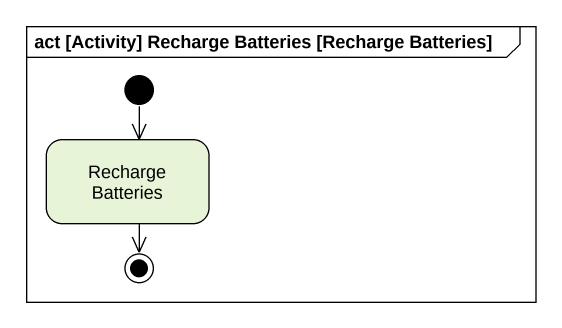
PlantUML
@startuml
mainframe act [Activity] Recharge Batteries [Recharge Batteries]
hide empty description
state "Recharge Batteries" as Recharge_Batteries
[*] --> Recharge_Batteries
Recharge_Batteries --> [*]
@enduml
